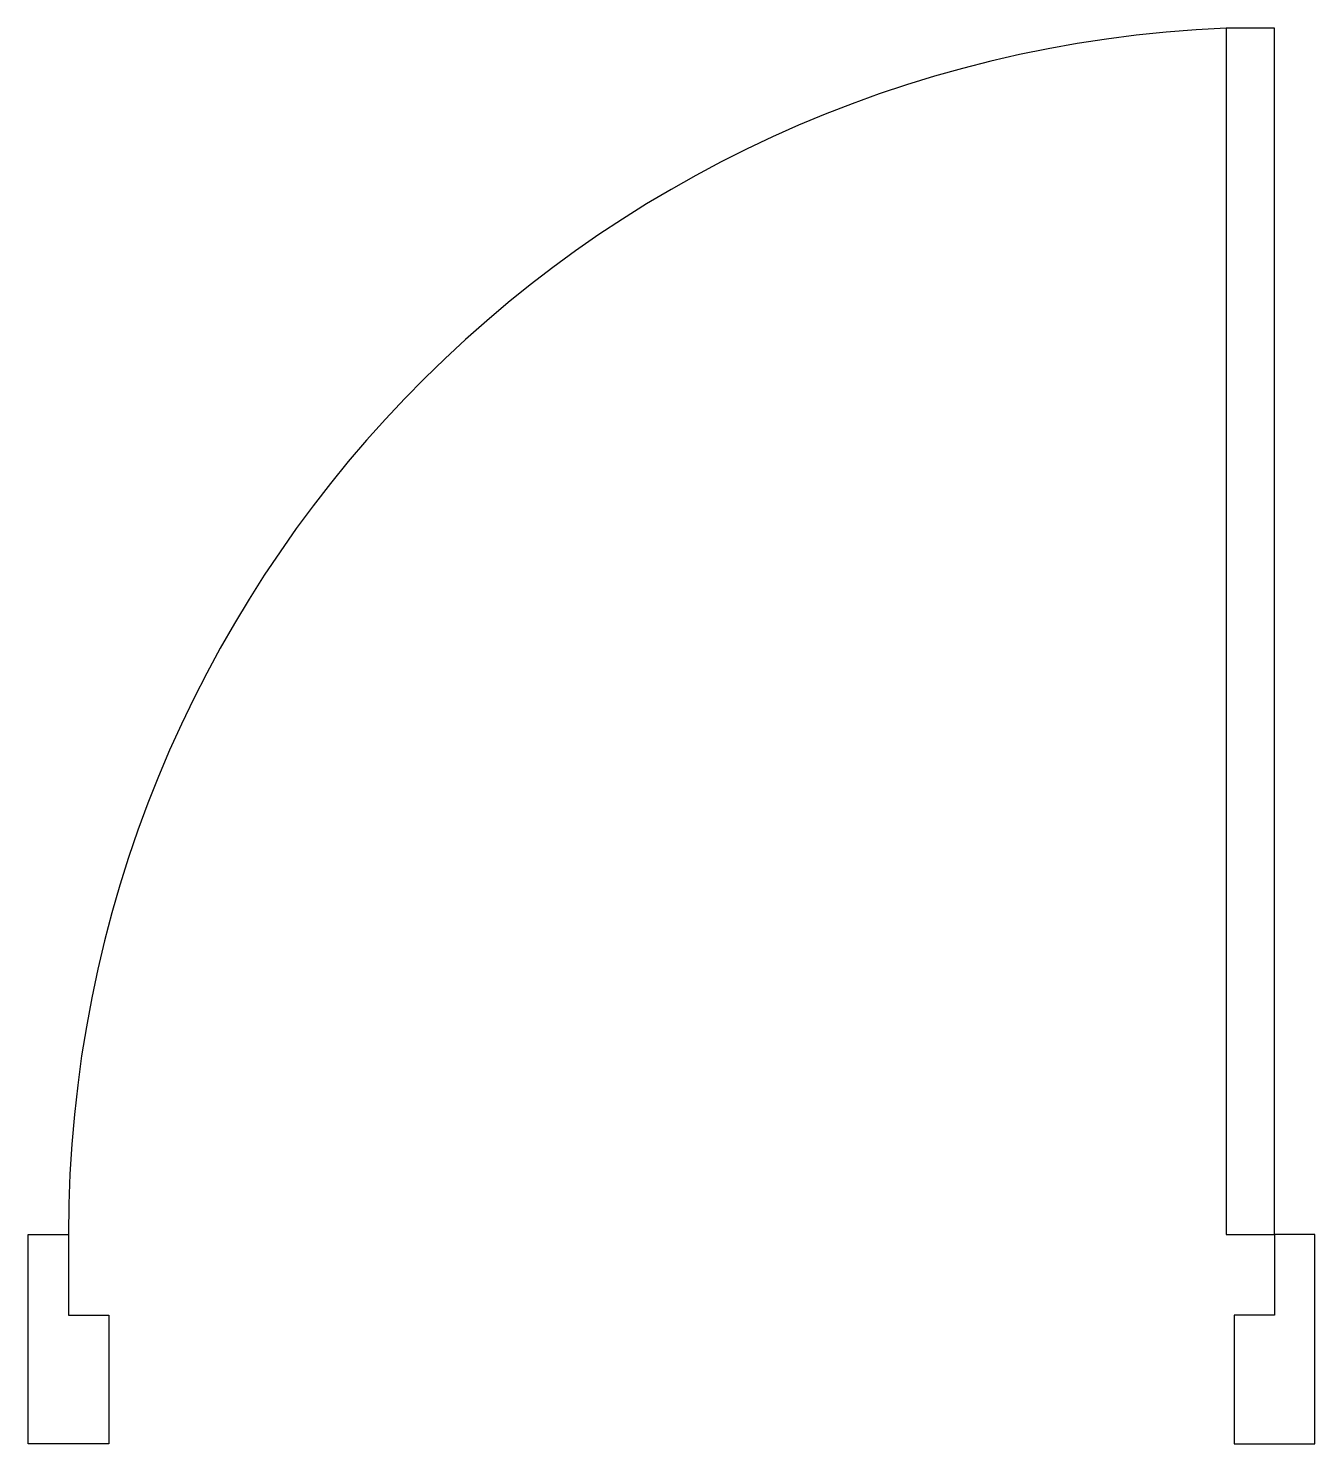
# Model space of a CAD drawing. Extents: x 4.94 to 5.74, y 4.87 to 5.75.
import ezdxf

# ---------------------------------------------------------------- set-up
doc = ezdxf.new("R2010")
doc.units = 0
doc.header["$MEASUREMENT"] = 0
doc.layers.get('0').update_dxf_attribs({"linetype": 'CONTINUOUS'})
doc.layers.add('GIRO', color=1, linetype='CONTINUOUS')

msp = doc.modelspace()

# ---------------------------------------------------------------- linework, layer by layer
for points in [[(5.715, 5), (5.715, 5.75), (5.685, 5.75), (5.685, 5)], [(4.94, 5), (4.965, 5), (4.965, 4.95), (4.99, 4.95), (4.99, 4.87), (4.94, 4.87)], [(5.74, 5), (5.715, 5), (5.715, 4.95), (5.69, 4.95), (5.69, 4.87), (5.74, 4.87)]]:
    msp.add_lwpolyline(points, close=True)
at = {"layer": 'GIRO'}
msp.add_arc((5.715625, 5), 0.750625, 92.338279, 180, dxfattribs=at)

doc.saveas('drawing.dxf')
